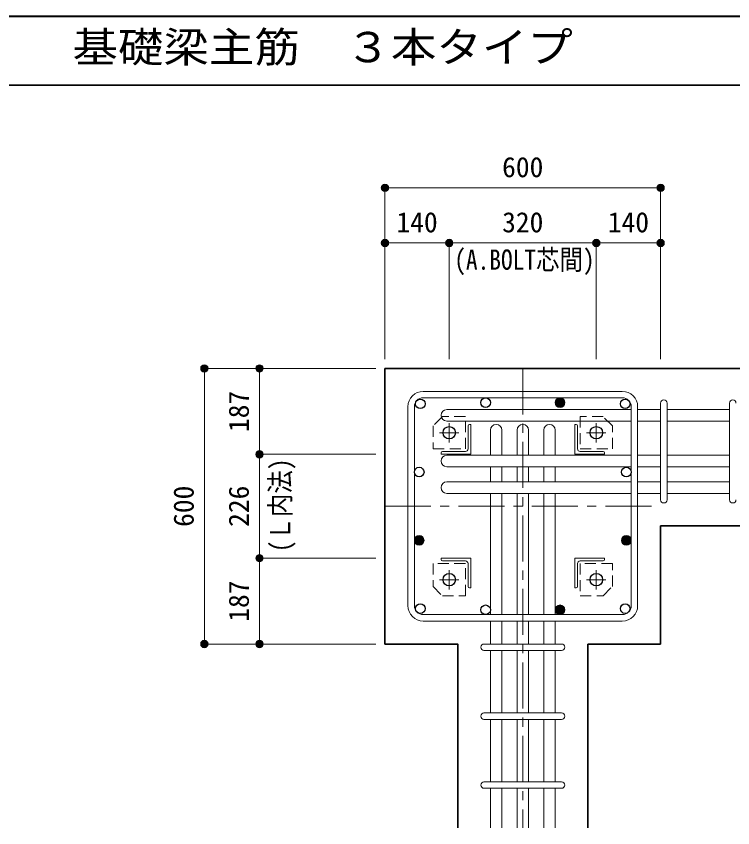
# Model space of a CAD drawing. Units: millimetres at full size, sheet at 1:20. Extents: x -3982 to 3969, y -2797 to 2801.
# Drawn here: x -674 to 885, y 1034 to 2801 of the extents above; entities that cross this region are included whole.
import ezdxf
from ezdxf.enums import TextEntityAlignment as Align

# ---------------------------------------------------------------- set-up
doc = ezdxf.new("R2010")
doc.units = ezdxf.units.MM
doc.header["$LTSCALE"] = 20
doc.header["$PDMODE"] = 32
doc.header["$PDSIZE"] = 12
doc.linetypes.add('CHAIN1', pattern=[8, 5, -1, 1, -1])
doc.linetypes.add('DASHED1', pattern=[1.8, 1.2, -0.6])
for name, color, linetype, lineweight in [('6-1_躯体線', 2, 'Continuous', 35), ('6-2_A.Bolt_', 4, 'Continuous', 9), ('6-3_柱型主筋', 4, 'Continuous', 9), ('6-4_フープ', 7, 'Continuous', 18), ('6-5_梁主筋', 7, 'Continuous', 18), ('6-6_S.T.P.', 7, 'Continuous', 18), ('6-7_文字', 7, 'Continuous', 18), ('6-9', 4, 'DASHED1', 9), ('6-D_寸法', 4, 'Continuous', 9), ('F-0_枠', 6, 'Continuous', 40)]:
    doc.layers.add(name, color=color, linetype=linetype, lineweight=lineweight)
doc.styles.add('ＭＳ ゴシック', font='')
doc.styles.get('ＭＳ ゴシック').set_extended_font_data('MS Gothic')

msp = doc.modelspace()

# ---------------------------------------------------------------- linework, layer by layer
at = {"layer": '6-1_躯体線'}
for p, q in [((1128.29, 2034.12), (128.29, 2034.12)), ((128.29, 1434.12), (128.29, 2034.12)), ((1128.29, 1691.12), (728.29, 1691.12)), ((728.29, 1434.12), (728.29, 1691.12)), ((569.79, 1034.12), (569.79, 1434.12)), ((728.29, 1434.12), (569.79, 1434.12))]:
    msp.add_line(p, q, dxfattribs=at)
msp.add_lwpolyline([(286.79, 1034.12), (286.79, 1434.12), (128.29, 1434.12)], dxfattribs=at)
at = {"layer": '6-2_A.Bolt_', "linetype": 'CHAIN1'}
for p, q in [((268.29, 1873.12), (268.29, 1915.12)), ((588.29, 1873.12), (588.29, 1915.12)), ((289.29, 1894.12), (247.29, 1894.12)), ((567.29, 1894.12), (609.29, 1894.12)), ((268.29, 1595.12), (268.29, 1553.12)), ((588.29, 1595.12), (588.29, 1553.12)), ((289.29, 1574.12), (247.29, 1574.12)), ((567.29, 1574.12), (609.29, 1574.12))]:
    msp.add_line(p, q, dxfattribs=at)
at = {"layer": '6-2_A.Bolt_'}
for p, q in [((309.29, 1909.12), (309.29, 1859.12)), ((315.29, 1912.12), (312.29, 1912.12)), ((315.29, 1912.12), (315.29, 1847.12)), ((541.29, 1912.12), (544.29, 1912.12)), ((541.29, 1912.12), (541.29, 1847.12)), ((547.29, 1909.12), (547.29, 1859.12)), ((250.29, 1847.12), (250.29, 1850.12)), ((250.29, 1847.12), (315.29, 1847.12)), ((253.29, 1853.12), (303.29, 1853.12)), ((606.29, 1847.12), (541.29, 1847.12)), ((603.29, 1853.12), (553.29, 1853.12)), ((606.29, 1847.12), (606.29, 1850.12)), ((250.29, 1621.12), (315.29, 1621.12)), ((250.29, 1621.12), (250.29, 1618.12)), ((253.29, 1615.12), (303.29, 1615.12)), ((309.29, 1559.12), (309.29, 1609.12)), ((315.29, 1556.12), (315.29, 1621.12)), ((606.29, 1621.12), (541.29, 1621.12)), ((541.29, 1556.12), (541.29, 1621.12)), ((547.29, 1559.12), (547.29, 1609.12)), ((603.29, 1615.12), (553.29, 1615.12)), ((606.29, 1621.12), (606.29, 1618.12)), ((315.29, 1556.12), (312.29, 1556.12)), ((541.29, 1556.12), (544.29, 1556.12))]:
    msp.add_line(p, q, dxfattribs=at)
at = {"layer": '6-2_A.Bolt_', "color": 3, "lineweight": 25}
for centre in [(268.29, 1894.12), (588.29, 1894.12), (268.29, 1574.12), (588.29, 1574.12)]:
    msp.add_circle(centre, 13.5, dxfattribs=at)
at = {"layer": '6-2_A.Bolt_'}
for centre, radius, start, end in [((312.29, 1909.12), 3, 90, 180), ((544.29, 1909.12), 3, 0, 90), ((303.29, 1859.12), 6, 270, 0), ((553.29, 1859.12), 6, 180, 270), ((253.29, 1850.12), 3, 90, 180), ((603.29, 1850.12), 3, 0, 90), ((253.29, 1618.12), 3, 180, 270), ((303.29, 1609.12), 6, 0, 90), ((553.29, 1609.12), 6, 90, 180), ((603.29, 1618.12), 3, 270, 0), ((312.29, 1559.12), 3, 180, 270), ((544.29, 1559.12), 3, 270, 0)]:
    msp.add_arc(centre, radius, start, end, dxfattribs=at)
at = {"layer": '6-3_柱型主筋', "color": 3, "lineweight": 25}
for centre in [(205.43, 1956.99), (347.29, 1959.62), (651.16, 1956.99), (202.79, 1808.41), (653.79, 1808.41), (205.43, 1511.26), (651.16, 1511.26), (347.29, 1508.62)]:
    msp.add_circle(centre, 10.5, dxfattribs=at)
at = {"layer": '6-3_柱型主筋'}
for centre, radius in [((509.29, 1959.62), 10.5), ((509.29, 1959.62), 9), ((509.29, 1959.62), 7.6), ((509.29, 1959.62), 6.2), ((509.29, 1959.62), 4.8), ((509.29, 1959.62), 3.4), ((509.29, 1959.62), 2), ((509.29, 1959.62), 0.6), ((202.79, 1659.84), 10.5), ((202.79, 1659.84), 9), ((202.79, 1659.84), 7.6), ((202.79, 1659.84), 6.2), ((202.79, 1659.84), 4.8), ((202.79, 1659.84), 3.4), ((202.79, 1659.84), 2), ((653.79, 1659.84), 10.5), ((653.79, 1659.84), 9), ((653.79, 1659.84), 7.6), ((653.79, 1659.84), 6.2), ((653.79, 1659.84), 4.8), ((653.79, 1659.84), 3.4), ((653.79, 1659.84), 2), ((202.79, 1659.84), 0.6), ((653.79, 1659.84), 0.6), ((509.29, 1508.62), 10.5), ((509.29, 1508.62), 9), ((509.29, 1508.62), 7.6), ((509.29, 1508.62), 6.2), ((509.29, 1508.62), 4.8), ((509.29, 1508.62), 3.4), ((509.29, 1508.62), 2), ((509.29, 1508.62), 0.6)]:
    msp.add_circle(centre, radius, dxfattribs=at)
at = {"layer": '6-4_フープ'}
for p, q in [((644.79, 1984.12), (211.79, 1984.12)), ((644.79, 1970.12), (211.79, 1970.12)), ((178.29, 1517.62), (178.29, 1950.62)), ((192.29, 1517.62), (192.29, 1950.62)), ((664.29, 1517.62), (664.29, 1950.62)), ((678.29, 1517.62), (678.29, 1950.62)), ((644.79, 1498.12), (211.79, 1498.12)), ((644.79, 1484.12), (211.79, 1484.12))]:
    msp.add_line(p, q, dxfattribs=at)
for centre, radius, start, end in [((211.79, 1950.62), 33.5, 90, 180), ((644.79, 1950.62), 33.5, 0, 90), ((211.79, 1950.62), 19.5, 90, 180), ((644.79, 1950.62), 19.5, 0, 90), ((211.79, 1517.62), 33.5, 180, 270), ((211.79, 1517.62), 19.5, 180, 270), ((644.79, 1517.62), 19.5, 270, 0), ((644.79, 1517.62), 33.5, 270, 0)]:
    msp.add_arc(centre, radius, start, end, dxfattribs=at)
at = {"layer": '6-5_梁主筋'}
for p, q in [((262.9, 1944.49), (664.29, 1944.49)), ((728.29, 1944.49), (678.29, 1944.49)), ((878.29, 1944.49), (742.29, 1944.49)), ((262.9, 1919.49), (664.29, 1919.49)), ((728.29, 1919.49), (678.29, 1919.49)), ((878.29, 1919.49), (742.29, 1919.49)), ((357.79, 1899.61), (357.79, 1845.12)), ((382.79, 1899.61), (382.79, 1845.12)), ((415.79, 1899.61), (415.79, 1845.12)), ((440.79, 1899.61), (440.79, 1845.12)), ((473.79, 1899.61), (473.79, 1845.12)), ((498.79, 1899.61), (498.79, 1845.12)), ((262.9, 1845.12), (664.29, 1845.12)), ((728.29, 1845.12), (678.29, 1845.12)), ((878.29, 1845.12), (742.29, 1845.12)), ((262.9, 1820.12), (664.29, 1820.12)), ((357.79, 1820.12), (357.79, 1787.12)), ((382.79, 1820.12), (382.79, 1787.12)), ((415.79, 1820.12), (415.79, 1787.12)), ((440.79, 1820.12), (440.79, 1787.12)), ((473.79, 1820.12), (473.79, 1787.12)), ((498.79, 1820.12), (498.79, 1787.12)), ((728.29, 1820.12), (678.29, 1820.12)), ((878.29, 1820.12), (742.29, 1820.12)), ((262.9, 1787.12), (664.29, 1787.12)), ((728.29, 1787.12), (678.29, 1787.12)), ((878.29, 1787.12), (742.29, 1787.12)), ((262.9, 1762.12), (664.29, 1762.12)), ((357.79, 1762.12), (357.79, 1498.12)), ((382.79, 1762.12), (382.79, 1498.12)), ((415.79, 1762.12), (415.79, 1498.12)), ((440.79, 1762.12), (440.79, 1498.12)), ((473.79, 1762.12), (473.79, 1498.12)), ((498.79, 1762.12), (498.79, 1498.12)), ((728.29, 1762.12), (678.29, 1762.12)), ((878.29, 1762.12), (742.29, 1762.12)), ((357.79, 1484.12), (357.79, 1434.12)), ((382.79, 1484.12), (382.79, 1434.12)), ((415.79, 1484.12), (415.79, 1434.12)), ((440.79, 1484.12), (440.79, 1434.12)), ((473.79, 1484.12), (473.79, 1434.12)), ((498.79, 1484.12), (498.79, 1434.12)), ((357.79, 1420.12), (357.79, 1284.12)), ((382.79, 1420.12), (382.79, 1284.12)), ((415.79, 1420.12), (415.79, 1284.12)), ((440.79, 1420.12), (440.79, 1284.12)), ((473.79, 1420.12), (473.79, 1284.12)), ((498.79, 1420.12), (498.79, 1284.12)), ((357.79, 1270.12), (357.79, 1134.12)), ((382.79, 1270.12), (382.79, 1134.12)), ((415.79, 1270.12), (415.79, 1134.12)), ((440.79, 1270.12), (440.79, 1134.12)), ((473.79, 1270.12), (473.79, 1134.12)), ((498.79, 1270.12), (498.79, 1134.12)), ((357.79, 1120.12), (357.79, 1034.12)), ((382.79, 1120.12), (382.79, 1034.12)), ((415.79, 1120.12), (415.79, 1034.12)), ((440.79, 1120.12), (440.79, 1034.12)), ((473.79, 1120.12), (473.79, 1034.12)), ((498.79, 1120.12), (498.79, 1034.12))]:
    msp.add_line(p, q, dxfattribs=at)
for centre, start, end in [((262.9, 1931.99), 90, 180), ((262.9, 1931.99), 180, 270), ((370.29, 1899.61), 90, 180), ((370.29, 1899.61), 0, 90), ((428.29, 1899.61), 90, 180), ((428.29, 1899.61), 0, 90), ((486.29, 1899.61), 90, 180), ((486.29, 1899.61), 0, 90), ((262.9, 1832.62), 90, 180), ((262.9, 1832.62), 180, 270), ((262.9, 1774.62), 90, 180), ((262.9, 1774.62), 180, 270)]:
    msp.add_arc(centre, 12.5, start, end, dxfattribs=at)
at = {"layer": '6-6_S.T.P.'}
for p, q in [((728.29, 1748.12), (728.29, 1958.1)), ((728.29, 1748.12), (728.29, 1958.1)), ((728.29, 1748.12), (728.29, 1958.1)), ((728.29, 1748.12), (728.29, 1958.1)), ((742.29, 1748.12), (742.29, 1958.1)), ((742.29, 1748.12), (742.29, 1958.1)), ((742.29, 1748.12), (742.29, 1958.1)), ((742.29, 1748.12), (742.29, 1958.1)), ((878.29, 1748.12), (878.29, 1958.1)), ((343.79, 1434.12), (512.4, 1434.12)), ((343.79, 1420.12), (512.4, 1420.12)), ((343.79, 1284.12), (512.4, 1284.12)), ((343.79, 1270.12), (512.4, 1270.12)), ((343.79, 1134.12), (512.4, 1134.12)), ((343.79, 1120.12), (512.4, 1120.12))]:
    msp.add_line(p, q, dxfattribs=at)
for centre, start, end in [((735.29, 1958.49), 0, 180), ((735.29, 1958.49), 0, 180), ((735.29, 1958.49), 0, 180), ((735.29, 1958.49), 0, 180), ((885.29, 1958.49), 0, 180), ((735.29, 1748.12), 180, 0), ((735.29, 1748.12), 180, 0), ((735.29, 1748.12), 180, 0), ((735.29, 1748.12), 180, 0), ((885.29, 1748.12), 180, 0), ((343.79, 1427.12), 90, 270), ((343.79, 1427.12), 90, 270), ((343.79, 1427.12), 90, 270), ((343.79, 1427.12), 90, 270), ((512.79, 1427.12), 270, 90), ((512.79, 1427.12), 270, 90), ((512.79, 1427.12), 270, 90), ((512.79, 1427.12), 270, 90), ((343.79, 1277.12), 90, 270), ((512.79, 1277.12), 270, 90), ((343.79, 1127.12), 90, 270), ((512.79, 1127.12), 270, 90)]:
    msp.add_arc(centre, 7, start, end, dxfattribs=at)
at = {"layer": '6-9'}
for points in [[(303.29, 1929.12), (253.29, 1929.12), (233.29, 1909.12), (233.29, 1859.12), (303.29, 1859.12)], [(623.29, 1859.12), (623.29, 1909.12), (603.29, 1929.12), (553.29, 1929.12), (553.29, 1859.12)], [(233.29, 1609.12), (233.29, 1559.12), (253.29, 1539.12), (303.29, 1539.12), (303.29, 1609.12)], [(553.29, 1539.12), (603.29, 1539.12), (623.29, 1559.12), (623.29, 1609.12), (553.29, 1609.12)]]:
    msp.add_lwpolyline(points, close=True, dxfattribs=at)
at = {"layer": '6-D_寸法'}
for p, q in [((128.29, 2427.15), (728.29, 2427.15)), ((728.29, 2427.15), (728.29, 2307.15)), ((128.29, 2307.15), (268.29, 2307.15)), ((268.29, 2307.15), (268.29, 2054.12)), ((268.29, 2307.15), (588.29, 2307.15)), ((588.29, 2307.15), (588.29, 2054.12)), ((588.29, 2307.15), (728.29, 2307.15)), ((728.29, 2307.15), (728.29, 2054.12)), ((-264.74, 2034.12), (-144.74, 2034.12)), ((-264.74, 2034.12), (-264.74, 1434.12)), ((-144.74, 2034.12), (108.29, 2034.12)), ((-144.74, 2034.12), (-144.74, 1847.12)), ((-144.74, 1847.12), (108.29, 1847.12)), ((-144.74, 1847.12), (-144.74, 1621.12)), ((-144.74, 1621.12), (108.29, 1621.12)), ((-144.74, 1621.12), (-144.74, 1434.12))]:
    msp.add_line(p, q, dxfattribs=at)
at = {"layer": '6-D_寸法', "linetype": 'CHAIN1'}
for p, q in [((428.29, 2034.12), (428.29, 1034.12)), ((128.29, 1734.12), (728.29, 1734.12))]:
    msp.add_line(p, q, dxfattribs=at)
at = {"layer": '6-D_寸法'}
for points in [[(128.29, 2427.15), (128.29, 2307.15), (128.29, 2054.12)], [(-264.74, 1434.12), (-144.74, 1434.12), (108.29, 1434.12)]]:
    msp.add_lwpolyline(points, dxfattribs=at)
for centre, radius in [((128.29, 2427.15), 8), ((128.29, 2427.15), 7.2), ((128.29, 2427.15), 6.4), ((128.29, 2427.15), 5.6), ((128.29, 2427.15), 4.8), ((128.29, 2427.15), 4), ((128.29, 2427.15), 3.2), ((128.29, 2427.15), 2.4), ((128.29, 2427.15), 1.6), ((128.29, 2427.15), 0.8), ((728.29, 2427.15), 8), ((728.29, 2427.15), 7.2), ((728.29, 2427.15), 6.4), ((728.29, 2427.15), 5.6), ((728.29, 2427.15), 4.8), ((728.29, 2427.15), 4), ((728.29, 2427.15), 3.2), ((728.29, 2427.15), 2.4), ((728.29, 2427.15), 1.6), ((728.29, 2427.15), 0.8), ((128.29, 2307.15), 8), ((128.29, 2307.15), 7.2), ((268.29, 2307.15), 8), ((268.29, 2307.15), 7.2), ((588.29, 2307.15), 8), ((588.29, 2307.15), 7.2), ((728.29, 2307.15), 8), ((728.29, 2307.15), 7.2), ((128.29, 2307.15), 6.4), ((128.29, 2307.15), 5.6), ((128.29, 2307.15), 4.8), ((128.29, 2307.15), 4), ((128.29, 2307.15), 3.2), ((128.29, 2307.15), 2.4), ((128.29, 2307.15), 1.6), ((128.29, 2307.15), 0.8), ((268.29, 2307.15), 6.4), ((268.29, 2307.15), 5.6), ((268.29, 2307.15), 4.8), ((268.29, 2307.15), 4), ((268.29, 2307.15), 3.2), ((268.29, 2307.15), 2.4), ((268.29, 2307.15), 1.6), ((268.29, 2307.15), 0.8), ((588.29, 2307.15), 6.4), ((588.29, 2307.15), 5.6), ((588.29, 2307.15), 4.8), ((588.29, 2307.15), 4), ((588.29, 2307.15), 3.2), ((588.29, 2307.15), 2.4), ((588.29, 2307.15), 1.6), ((588.29, 2307.15), 0.8), ((728.29, 2307.15), 6.4), ((728.29, 2307.15), 5.6), ((728.29, 2307.15), 4.8), ((728.29, 2307.15), 4), ((728.29, 2307.15), 3.2), ((728.29, 2307.15), 2.4), ((728.29, 2307.15), 1.6), ((728.29, 2307.15), 0.8), ((-264.74, 2034.12), 8), ((-264.74, 2034.12), 7.2), ((-264.74, 2034.12), 6.4), ((-264.74, 2034.12), 5.6), ((-264.74, 2034.12), 4.8), ((-264.74, 2034.12), 4), ((-264.74, 2034.12), 3.2), ((-264.74, 2034.12), 2.4), ((-264.74, 2034.12), 1.6), ((-264.74, 2034.12), 0.8), ((-144.74, 2034.12), 8), ((-144.74, 2034.12), 7.2), ((-144.74, 2034.12), 6.4), ((-144.74, 2034.12), 5.6), ((-144.74, 2034.12), 4.8), ((-144.74, 2034.12), 4), ((-144.74, 2034.12), 3.2), ((-144.74, 2034.12), 2.4), ((-144.74, 2034.12), 1.6), ((-144.74, 2034.12), 0.8), ((-144.74, 1847.12), 8), ((-144.74, 1847.12), 7.2), ((-144.74, 1847.12), 6.4), ((-144.74, 1847.12), 5.6), ((-144.74, 1847.12), 4.8), ((-144.74, 1847.12), 4), ((-144.74, 1847.12), 3.2), ((-144.74, 1847.12), 2.4), ((-144.74, 1847.12), 1.6), ((-144.74, 1847.12), 0.8), ((-144.74, 1621.12), 8), ((-144.74, 1621.12), 7.2), ((-144.74, 1621.12), 6.4), ((-144.74, 1621.12), 5.6), ((-144.74, 1621.12), 4.8), ((-144.74, 1621.12), 4), ((-144.74, 1621.12), 3.2), ((-144.74, 1621.12), 2.4), ((-144.74, 1621.12), 1.6), ((-144.74, 1621.12), 0.8), ((-264.74, 1434.12), 8), ((-264.74, 1434.12), 7.2), ((-264.74, 1434.12), 6.4), ((-264.74, 1434.12), 5.6), ((-264.74, 1434.12), 4.8), ((-264.74, 1434.12), 4), ((-264.74, 1434.12), 3.2), ((-264.74, 1434.12), 2.4), ((-264.74, 1434.12), 1.6), ((-264.74, 1434.12), 0.8), ((-144.74, 1434.12), 8), ((-144.74, 1434.12), 7.2), ((-144.74, 1434.12), 6.4), ((-144.74, 1434.12), 5.6), ((-144.74, 1434.12), 4.8), ((-144.74, 1434.12), 4), ((-144.74, 1434.12), 3.2), ((-144.74, 1434.12), 2.4), ((-144.74, 1434.12), 1.6), ((-144.74, 1434.12), 0.8)]:
    msp.add_circle(centre, radius, dxfattribs=at)
at = {"layer": '6-D_寸法', "color": 7}
for p in [(128.29, 2427.15), (728.29, 2427.15), (128.29, 2307.15), (268.29, 2307.15), (588.29, 2307.15), (728.29, 2307.15), (-264.74, 2034.12), (-144.74, 2034.12), (-144.74, 1847.12), (-144.74, 1621.12), (-264.74, 1434.12), (-144.74, 1434.12)]:
    msp.add_point(p, dxfattribs=at)
at = {"layer": 'F-0_枠'}
msp.add_line((-3981.92, 2800.77), (3969.4, 2800.77), dxfattribs=at)
at = {"layer": 'F-0_枠', "color": 2, "lineweight": 35}
msp.add_line((-3981.92, 2650.77), (2482.4, 2650.77), dxfattribs=at)

# ---------------------------------------------------------------- texts
at = {"layer": '6-7_文字', "color": 2, "style": 'ＭＳ ゴシック', "width": 1.1}
msp.add_text('\u3000\u3000基礎梁主筋\u3000３本タイプ', height=65.98, dxfattribs=at).set_placement((-749.76, 2680.77), align=Align.BOTTOM_LEFT)
at = {"layer": '6-D_寸法', "style": 'ＭＳ ゴシック'}
for s, p in [('600', (383.29, 2437.15)), ('140', (153.29, 2317.15)), ('320', (383.29, 2317.15)), ('140', (613.29, 2317.15))]:
    msp.add_text(s, height=43.99, dxfattribs=at).set_placement(p, align=Align.BOTTOM_LEFT)
at = {"layer": '6-D_寸法', "style": 'ＭＳ ゴシック', "width": 0.85}
msp.add_text('(A.BOLT芯間)', height=43.99, dxfattribs=at).set_placement((279.1, 2235.7), align=Align.BOTTOM_LEFT)
at = {"layer": '6-D_寸法', "style": 'ＭＳ ゴシック'}
for s, p in [('187', (-154.74, 1895.62)), ('600', (-274.74, 1689.12)), ('226', (-154.74, 1689.12)), ('187', (-154.74, 1482.62))]:
    msp.add_text(s, height=43.99, rotation=90, dxfattribs=at).set_placement(p, align=Align.BOTTOM_LEFT)
at = {"layer": '6-D_寸法', "style": 'ＭＳ ゴシック', "width": 0.85}
msp.add_text('(Ｌ内法)', height=43.99, rotation=90, dxfattribs=at).set_placement((-64.52, 1634.12), align=Align.BOTTOM_LEFT)

doc.saveas('drawing.dxf')
